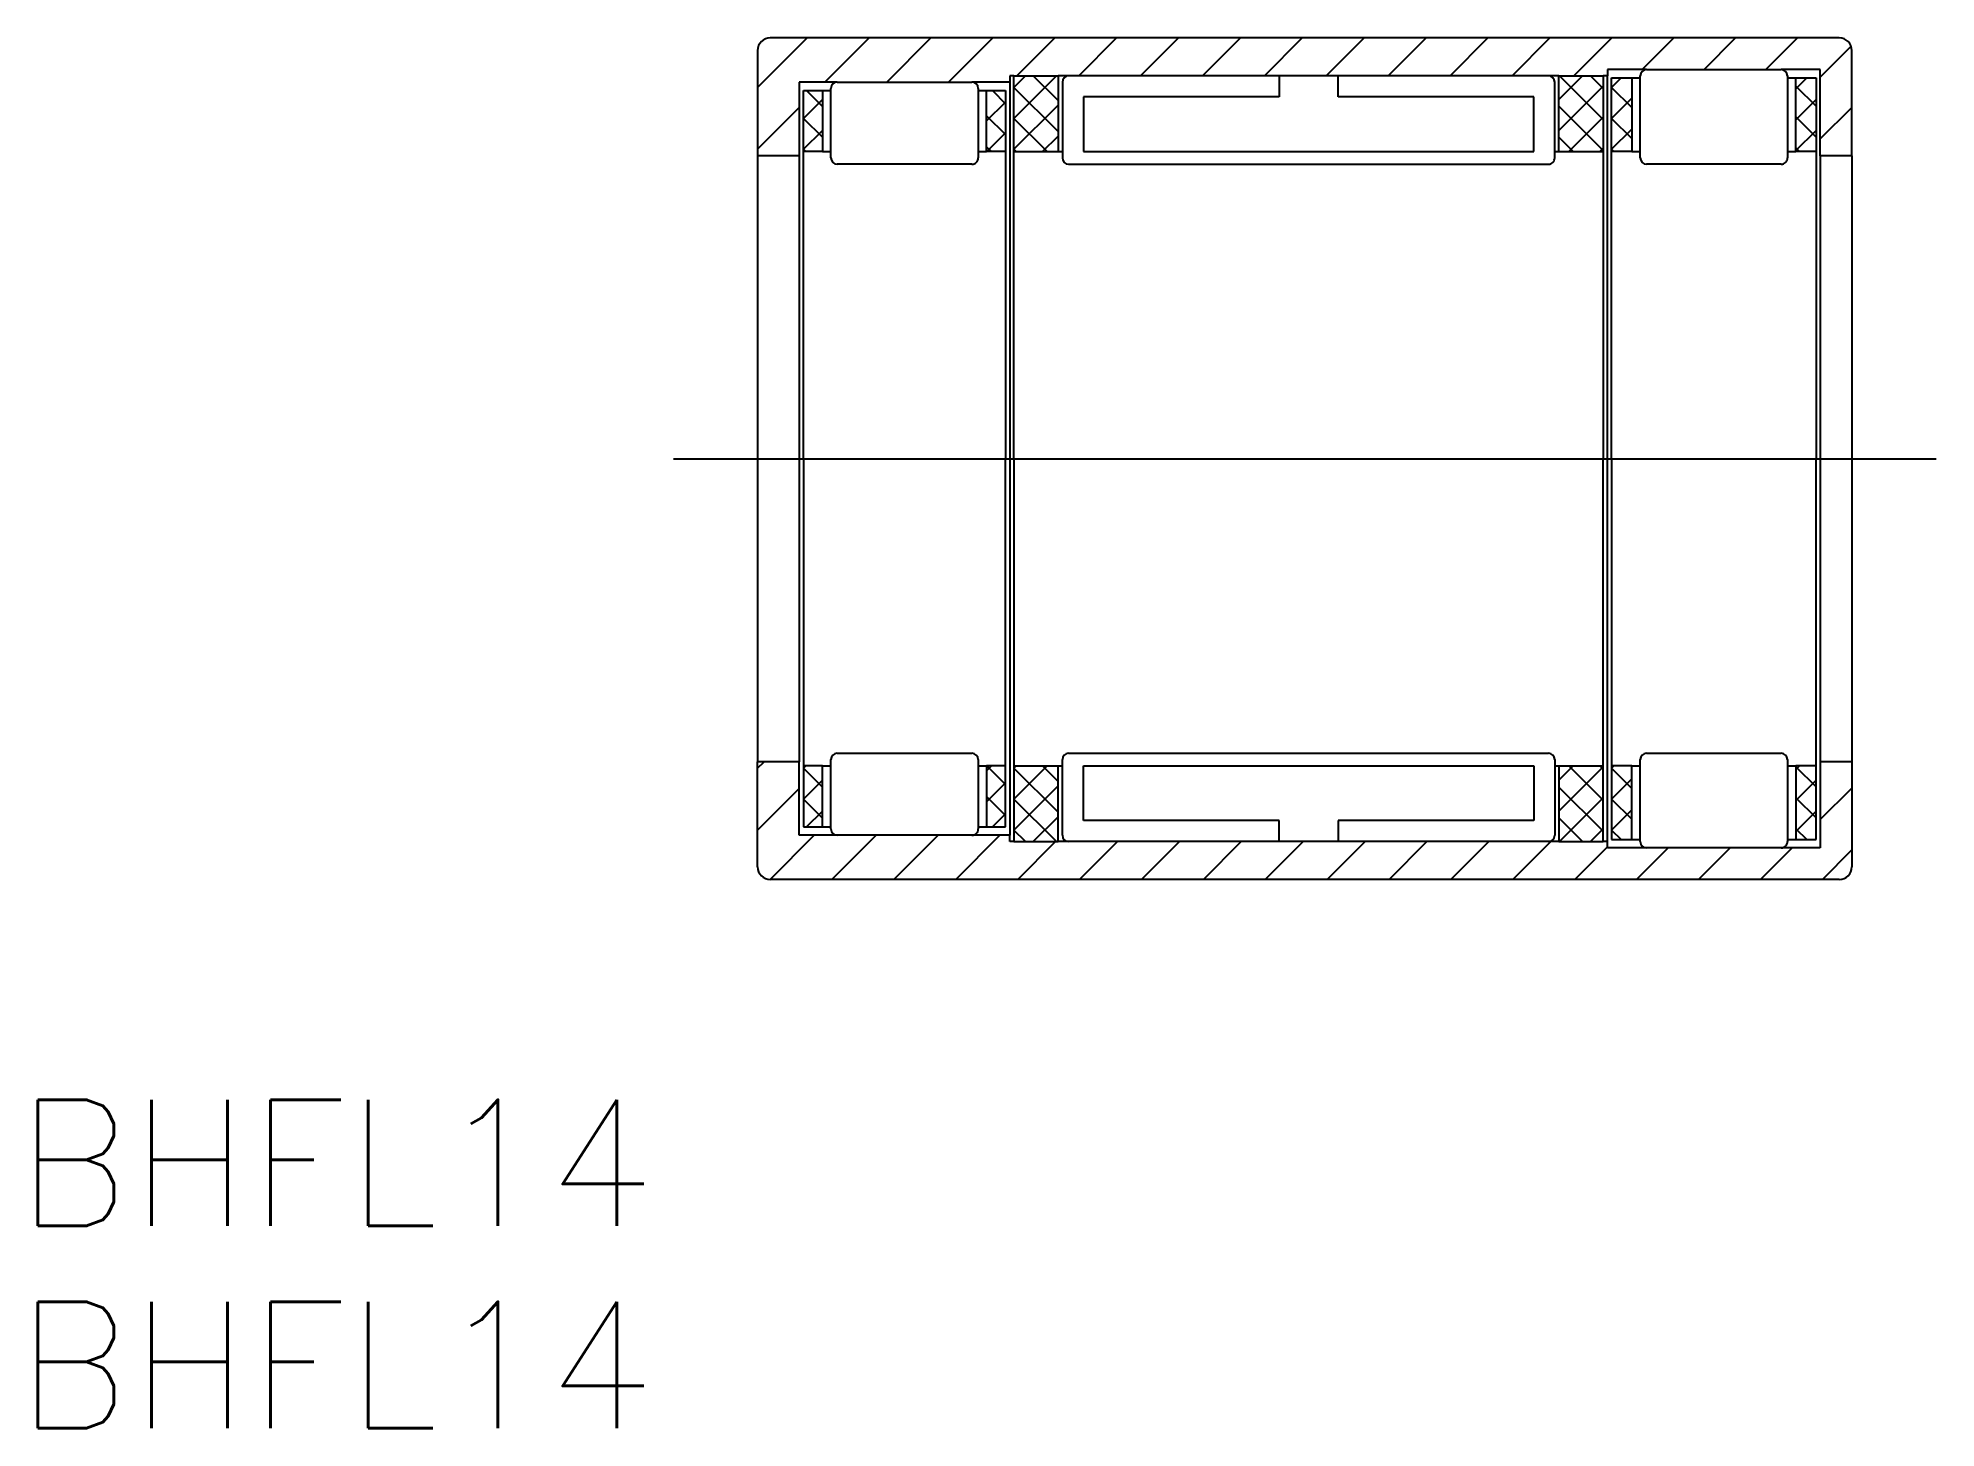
# Model space of a CAD drawing. Extents: x -17.1 to 28, y -23 to 10.
import ezdxf

# ---------------------------------------------------------------- set-up
doc = ezdxf.new("R2010")
doc.units = 0
doc.linetypes.add('CENTER', pattern=[50.8, 31.75, -6.35, 6.35, -6.35])
doc.linetypes.add('DASHED', pattern=[19.05, 12.7, -6.35])
doc.layers.get('0').update_dxf_attribs({"linetype": 'CONTINUOUS'})
doc.layers.add('CENTER', color=1, linetype='CENTER')
doc.styles.get("Standard").update_dxf_attribs({"font": 'txt.shx', "height": 3, "bigfont": 'bigfont.shx'})

msp = doc.modelspace()

# ---------------------------------------------------------------- linework, layer by layer
at = {"color": 3, "linetype": 'CONTINUOUS'}
for p, q in [((0, 8.824693), (1.175307, 10)), ((1.596089, 8.95), (2.646089, 10)), ((3.066872, 8.95), (4.116872, 10)), ((4.537654, 8.95), (5.587654, 10)), ((6.158436, 9.1), (7.058436, 10)), ((7.629218, 9.1), (8.529218, 10)), ((9.1, 9.1), (10, 10)), ((10.570782, 9.1), (11.470782, 10)), ((12.041564, 9.1), (12.941564, 10)), ((13.512346, 9.1), (14.412346, 10)), ((14.983128, 9.1), (15.883128, 10)), ((16.453911, 9.1), (17.353911, 10)), ((17.924693, 9.1), (18.824693, 10)), ((19.395475, 9.1), (20.295475, 10)), ((21.016257, 9.25), (21.766257, 10)), ((22.487039, 9.25), (23.237039, 10)), ((23.957821, 9.25), (24.707821, 10)), ((25.25, 9.071397), (25.981721, 9.803118)), ((6.09, 8.089302), (7.100698, 9.1)), ((6.09, 8.824693), (6.365307, 9.1)), ((7.14, 8.510084), (6.550084, 9.1)), ((19.04, 8.537654), (19.602346, 9.1)), ((20.09, 8.061732), (19.051732, 9.1)), ((20.09, 8.797123), (19.787123, 9.1)), ((20.29, 8.824693), (20.515307, 9.05)), ((24.67, 8.792346), (24.927654, 9.05)), ((1.164693, 8.75), (1.54, 8.374693)), ((5.577039, 8.75), (5.89, 8.437039)), ((7.14, 7.774693), (6.09, 8.824693)), ((19.04, 7.802263), (20.09, 8.852263)), ((20.29, 8.824693), (20.77, 8.344693)), ((20.29, 8.089302), (20.77, 8.569302)), ((24.67, 8.857039), (25.15, 8.377039)), ((0, 7.353911), (0.99, 8.343911)), ((1.09, 8.089302), (1.54, 8.539302)), ((5.44, 8.026955), (5.89, 8.476955)), ((5.44, 8.151648), (5.89, 7.701648)), ((6.09, 7.353911), (7.14, 8.403911)), ((20.09, 7.326341), (19.04, 8.376341)), ((24.67, 8.056955), (25.15, 8.536955)), ((24.67, 8.121648), (25.15, 7.641648)), ((25.25, 7.600615), (26, 8.350615)), ((1.09, 8.089302), (1.54, 7.639302)), ((1.09, 7.353911), (1.54, 7.803911)), ((5.448436, 7.3), (5.89, 7.741564)), ((6.879302, 7.3), (6.09, 8.089302)), ((6.771481, 7.3), (7.14, 7.668519)), ((19.273128, 7.3), (20.09, 8.116872)), ((20.29, 8.089302), (20.77, 7.609302)), ((20.29, 7.353911), (20.77, 7.833911)), ((24.67, 7.321564), (25.15, 7.801564)), ((1.09, 7.353911), (1.143911, 7.3)), ((5.44, 7.416257), (5.556257, 7.3)), ((6.143911, 7.3), (6.09, 7.353911)), ((19.380949, 7.3), (19.04, 7.640949)), ((20.008519, 7.3), (20.09, 7.381481)), ((20.29, 7.353911), (20.343911, 7.3)), ((24.67, 7.386257), (24.756257, 7.3)), ((0, -7.353911), (0.153911, -7.2)), ((1.09, -7.353911), (1.143911, -7.3)), ((1.09, -7.353911), (1.54, -7.803911)), ((1.09, -8.089302), (1.54, -7.639302)), ((5.44, -7.416257), (5.556257, -7.3)), ((5.448436, -7.3), (5.89, -7.741564)), ((6.09, -7.353911), (6.143911, -7.3)), ((6.09, -8.089302), (6.879302, -7.3)), ((7.14, -8.403911), (6.09, -7.353911)), ((7.14, -7.668519), (6.771481, -7.3)), ((19.04, -7.640949), (19.380949, -7.3)), ((19.04, -8.376341), (20.09, -7.326341)), ((20.09, -8.116872), (19.273128, -7.3)), ((20.09, -7.381481), (20.008519, -7.3)), ((20.29, -7.353911), (20.343911, -7.3)), ((20.29, -7.353911), (20.77, -7.833911)), ((20.29, -8.089302), (20.77, -7.609302)), ((24.67, -7.386257), (24.756257, -7.3)), ((24.67, -7.321564), (25.15, -7.801564)), ((24.67, -8.121648), (25.15, -7.641648)), ((0, -8.824693), (0.99, -7.834693)), ((1.09, -8.089302), (1.54, -8.539302)), ((5.44, -8.151648), (5.89, -7.701648)), ((5.44, -8.026955), (5.89, -8.476955)), ((6.09, -8.824693), (7.14, -7.774693)), ((7.100698, -9.1), (6.09, -8.089302)), ((20.09, -8.852263), (19.04, -7.802263)), ((19.051732, -9.1), (20.09, -8.061732)), ((20.29, -8.089302), (20.77, -8.569302)), ((24.67, -8.056955), (25.15, -8.536955)), ((25.25, -8.577988), (26, -7.827988)), ((1.164693, -8.75), (1.54, -8.374693)), ((5.577039, -8.75), (5.89, -8.437039)), ((6.550084, -9.1), (7.14, -8.510084)), ((19.602346, -9.1), (19.04, -8.537654)), ((20.29, -8.824693), (20.77, -8.344693)), ((24.67, -8.857039), (25.15, -8.377039)), ((0.295508, -9.999966), (1.345475, -8.95)), ((1.766257, -10), (2.816257, -8.95)), ((3.237039, -10), (4.287039, -8.95)), ((4.707821, -10), (5.757821, -8.95)), ((6.365307, -9.1), (6.09, -8.824693)), ((19.787123, -9.1), (20.09, -8.797123)), ((20.29, -8.824693), (20.515307, -9.05)), ((24.67, -8.792346), (24.927654, -9.05)), ((6.178603, -10), (7.078603, -9.1)), ((7.649385, -10), (8.549385, -9.1)), ((9.120167, -10), (10.020167, -9.1)), ((10.590949, -10), (11.490949, -9.1)), ((12.061732, -10), (12.961732, -9.1)), ((13.532514, -10), (14.432514, -9.1)), ((15.003296, -10), (15.903296, -9.1)), ((16.474078, -10), (17.374078, -9.1)), ((17.94486, -10), (18.84486, -9.1)), ((19.415642, -10), (20.19, -9.225642)), ((20.886424, -10), (21.636424, -9.25)), ((22.357206, -10), (23.107206, -9.25)), ((23.827988, -10), (24.577988, -9.25)), ((25.298771, -10), (26, -9.298771))]:
    msp.add_line(p, q, dxfattribs=at)
at = {"color": 7, "linetype": 'CONTINUOUS'}
for p, q in [((25.7, 10), (0.3, 10)), ((0, 9.7), (0, 7.2)), ((26, 7.2), (26, 9.7)), ((5.99, 9.1), (5.99, 8.95)), ((6.09, 9.1), (5.99, 9.1)), ((6.09, 0), (6.09, 9.1)), ((6.09, 9.1), (7.14, 9.1)), ((6.09, 7.3), (6.09, 9.1)), ((6.09, 9.1), (7.14, 9.1)), ((7.14, 9.1), (7.14, 7.3)), ((7.14, 9.1), (7.14, 7.3)), ((7.39, 9.1), (7.14, 9.1)), ((18.79, 9.1), (7.39, 9.1)), ((19.04, 9.1), (18.79, 9.1)), ((19.04, 7.3), (19.04, 9.1)), ((19.04, 9.1), (20.09, 9.1)), ((19.04, 7.3), (19.04, 9.1)), ((19.04, 9.1), (20.09, 9.1)), ((20.09, 9.1), (20.09, 0)), ((20.09, 9.1), (20.09, 7.3)), ((20.19, 9.1), (20.09, 9.1)), ((20.19, 9.25), (20.19, 9.1)), ((21.12, 9.25), (20.19, 9.25)), ((20.19, -9.1), (20.19, 9.1)), ((20.29, 7.3), (20.29, 9.05)), ((20.29, 9.05), (20.77, 9.05)), ((20.29, 0), (20.29, 9.05)), ((20.29, 9.05), (20.97, 9.05)), ((20.77, 9.05), (20.77, 7.3)), ((20.97, 7.15), (20.97, 9.1)), ((21.12, 9.25), (24.32, 9.25)), ((25.25, 9.25), (24.32, 9.25)), ((24.47, 9.1), (24.47, 7.15)), ((24.47, 9.05), (25.15, 9.05)), ((24.67, 7.3), (24.67, 9.05)), ((24.67, 9.05), (25.15, 9.05)), ((25.15, 9.05), (25.15, 7.3)), ((25.15, 9.05), (25.15, 0)), ((25.25, 7.2), (25.25, 9.25)), ((0.99, 8.95), (0.99, 7.2)), ((1.89, 8.95), (0.99, 8.95)), ((1.09, 7.3), (1.09, 8.75)), ((1.09, 8.75), (1.54, 8.75)), ((1.09, 0), (1.09, 8.75)), ((1.09, 8.75), (1.74, 8.75)), ((1.54, 8.75), (1.54, 7.3)), ((1.74, 7.15), (1.74, 8.8)), ((1.89, 8.95), (5.09, 8.95)), ((5.99, 8.95), (5.09, 8.95)), ((5.24, 8.8), (5.24, 7.15)), ((5.24, 8.75), (5.89, 8.75)), ((5.44, 7.3), (5.44, 8.75)), ((5.44, 8.75), (5.89, 8.75)), ((5.89, 8.75), (5.89, 7.3)), ((5.89, 8.75), (5.89, 0)), ((5.99, 8.95), (5.99, -8.95)), ((7.24, 8.95), (7.24, 7.15)), ((18.94, 7.15), (18.94, 8.95)), ((1.54, 7.3), (1.09, 7.3)), ((1.54, 7.3), (1.74, 7.3)), ((5.24, 7.3), (5.44, 7.3)), ((5.89, 7.3), (5.44, 7.3)), ((6.09, 7.3), (7.14, 7.3)), ((7.14, 7.3), (7.24, 7.3)), ((18.94, 7.3), (19.04, 7.3)), ((19.04, 7.3), (20.09, 7.3)), ((20.77, 7.3), (20.29, 7.3)), ((20.77, 7.3), (20.97, 7.3)), ((24.47, 7.3), (24.67, 7.3)), ((25.15, 7.3), (24.67, 7.3)), ((0, 7.2), (0, -7.2)), ((0.99, 7.2), (0, 7.2)), ((0.99, 7.2), (0.99, -7.2)), ((5.09, 7), (1.89, 7)), ((7.39, 7), (18.79, 7)), ((24.32, 7), (21.12, 7)), ((25.25, 7.2), (25.25, -7.2)), ((26, 7.2), (25.25, 7.2)), ((26, 7.2), (26, -7.2)), ((1.09, 0), (1.09, -8.75)), ((5.89, -8.75), (5.89, 0)), ((6.09, 0), (6.09, -9.1)), ((20.09, -9.1), (20.09, 0)), ((20.29, 0), (20.29, -9.05)), ((25.15, -9.05), (25.15, 0)), ((0.99, -7.2), (0, -7.2)), ((0, -9.7), (0, -7.2)), ((0.99, -8.95), (0.99, -7.2)), ((1.74, -8.8), (1.74, -7.15)), ((1.89, -7), (5.09, -7)), ((5.24, -7.15), (5.24, -8.8)), ((7.24, -8.95), (7.24, -7.15)), ((7.39, -7), (18.79, -7)), ((18.94, -7.15), (18.94, -8.95)), ((20.97, -9.1), (20.97, -7.15)), ((21.12, -7), (24.32, -7)), ((24.47, -7.15), (24.47, -9.1)), ((26, -7.2), (25.25, -7.2)), ((25.25, -7.2), (25.25, -9.25)), ((26, -7.2), (26, -9.7)), ((1.09, -7.3), (1.09, -8.75)), ((1.54, -7.3), (1.09, -7.3)), ((1.54, -8.75), (1.54, -7.3)), ((1.54, -7.3), (1.74, -7.3)), ((5.24, -7.3), (5.44, -7.3)), ((5.44, -7.3), (5.44, -8.75)), ((5.89, -7.3), (5.44, -7.3)), ((5.89, -8.75), (5.89, -7.3)), ((6.09, -7.3), (6.09, -9.1)), ((6.09, -7.3), (7.14, -7.3)), ((7.14, -9.1), (7.14, -7.3)), ((7.14, -9.1), (7.14, -7.3)), ((7.14, -7.3), (7.24, -7.3)), ((18.94, -7.3), (19.04, -7.3)), ((19.04, -7.3), (19.04, -9.1)), ((19.04, -7.3), (20.09, -7.3)), ((19.04, -7.3), (19.04, -9.1)), ((20.09, -9.1), (20.09, -7.3)), ((20.29, -7.3), (20.29, -9.05)), ((20.77, -7.3), (20.29, -7.3)), ((20.77, -9.05), (20.77, -7.3)), ((20.77, -7.3), (20.97, -7.3)), ((24.47, -7.3), (24.67, -7.3)), ((24.67, -7.3), (24.67, -9.05)), ((25.15, -7.3), (24.67, -7.3)), ((25.15, -9.05), (25.15, -7.3)), ((1.89, -8.95), (0.99, -8.95)), ((1.09, -8.75), (1.54, -8.75)), ((1.09, -8.75), (1.74, -8.75)), ((5.09, -8.95), (1.89, -8.95)), ((5.99, -8.95), (5.09, -8.95)), ((5.24, -8.75), (5.89, -8.75)), ((5.44, -8.75), (5.89, -8.75)), ((5.99, -9.1), (5.99, -8.95)), ((6.09, -9.1), (5.99, -9.1)), ((6.09, -9.1), (7.14, -9.1)), ((6.09, -9.1), (7.14, -9.1)), ((7.39, -9.1), (7.14, -9.1)), ((18.79, -9.1), (7.39, -9.1)), ((19.04, -9.1), (18.79, -9.1)), ((19.04, -9.1), (20.09, -9.1)), ((19.04, -9.1), (20.09, -9.1)), ((20.19, -9.1), (20.09, -9.1)), ((20.19, -9.25), (20.19, -9.1)), ((21.12, -9.25), (20.19, -9.25)), ((20.29, -9.05), (20.77, -9.05)), ((20.29, -9.05), (20.97, -9.05)), ((24.32, -9.25), (21.12, -9.25)), ((25.25, -9.25), (24.32, -9.25)), ((24.47, -9.05), (25.15, -9.05)), ((24.67, -9.05), (25.15, -9.05)), ((25.7, -10), (0.3, -10))]:
    msp.add_line(p, q, dxfattribs=at)
at = {"color": 3, "linetype": 'DASHED'}
for p, q in [((12.39, 9.1), (12.39, 8.6)), ((13.79, 8.6), (13.79, 9.1)), ((12.39, 8.6), (7.74, 8.6)), ((7.74, 8.6), (7.74, 7.3)), ((18.44, 8.6), (13.79, 8.6)), ((18.44, 7.3), (18.44, 8.6)), ((7.74, 7.3), (18.44, 7.3)), ((7.74, -8.6), (7.74, -7.3)), ((7.74, -7.3), (18.44, -7.3)), ((18.44, -7.3), (18.44, -8.6)), ((12.39, -8.6), (7.74, -8.6)), ((12.39, -9.1), (12.39, -8.6)), ((18.44, -8.6), (13.79, -8.6)), ((13.79, -8.6), (13.79, -9.1))]:
    msp.add_line(p, q, dxfattribs=at)
at = {"color": 7, "linetype": 'CONTINUOUS'}
for centre, radius, start, end in [((0.3, 9.7), 0.3, 89.999921, 179.999841), ((25.7, 9.7), 0.3, 0, 89.999921), ((7.39, 8.95), 0.15, 89.999921, 179.999841), ((18.79, 8.95), 0.15, 0, 89.999921), ((21.12, 9.1), 0.15, 89.999921, 179.999841), ((24.32, 9.1), 0.15, 0, 89.999921), ((1.89, 8.8), 0.15, 89.999921, 179.999841), ((5.09, 8.8), 0.15, 0, 89.999921), ((1.89, 7.15), 0.15, 179.999841, 269.999762), ((5.09, 7.15), 0.15, 269.999762, 0), ((7.39, 7.15), 0.15, 179.999841, 269.999762), ((18.79, 7.15), 0.15, 269.999762, 0), ((21.12, 7.15), 0.15, 179.999841, 269.999762), ((24.32, 7.15), 0.15, 269.999762, 0), ((1.89, -7.15), 0.15, 89.999921, 179.999841), ((5.09, -7.15), 0.15, 0, 89.999921), ((7.39, -7.15), 0.15, 89.999921, 179.999841), ((18.79, -7.15), 0.15, 0, 89.999921), ((21.12, -7.15), 0.15, 89.999921, 179.999841), ((24.32, -7.15), 0.15, 0, 89.999921), ((1.89, -8.8), 0.15, 179.999841, 269.999762), ((5.09, -8.8), 0.15, 269.999762, 0), ((7.39, -8.95), 0.15, 179.999841, 269.999762), ((18.79, -8.95), 0.15, 269.999762, 0), ((21.12, -9.1), 0.15, 179.999841, 269.999762), ((24.32, -9.1), 0.15, 269.999762, 0), ((0.3, -9.7), 0.3, 179.999841, 269.999762), ((25.7, -9.7), 0.3, 269.999762, 0)]:
    msp.add_arc(centre, radius, start, end, dxfattribs=at)
at = {"layer": 'CENTER', "color": 1, "linetype": 'CENTER'}
msp.add_line((-2, 0), (28, 0), dxfattribs=at)

# ---------------------------------------------------------------- texts
at = {"color": 7, "linetype": 'CONTINUOUS', "char_height": 3, "width": 10.89, "attachment_point": 1}
for insert in [(-17.614671, -15.233844), (-17.614671, -20.037066)]:
    msp.add_mtext('BHFL14', dxfattribs=dict(at, insert=insert))

doc.saveas('drawing.dxf')
